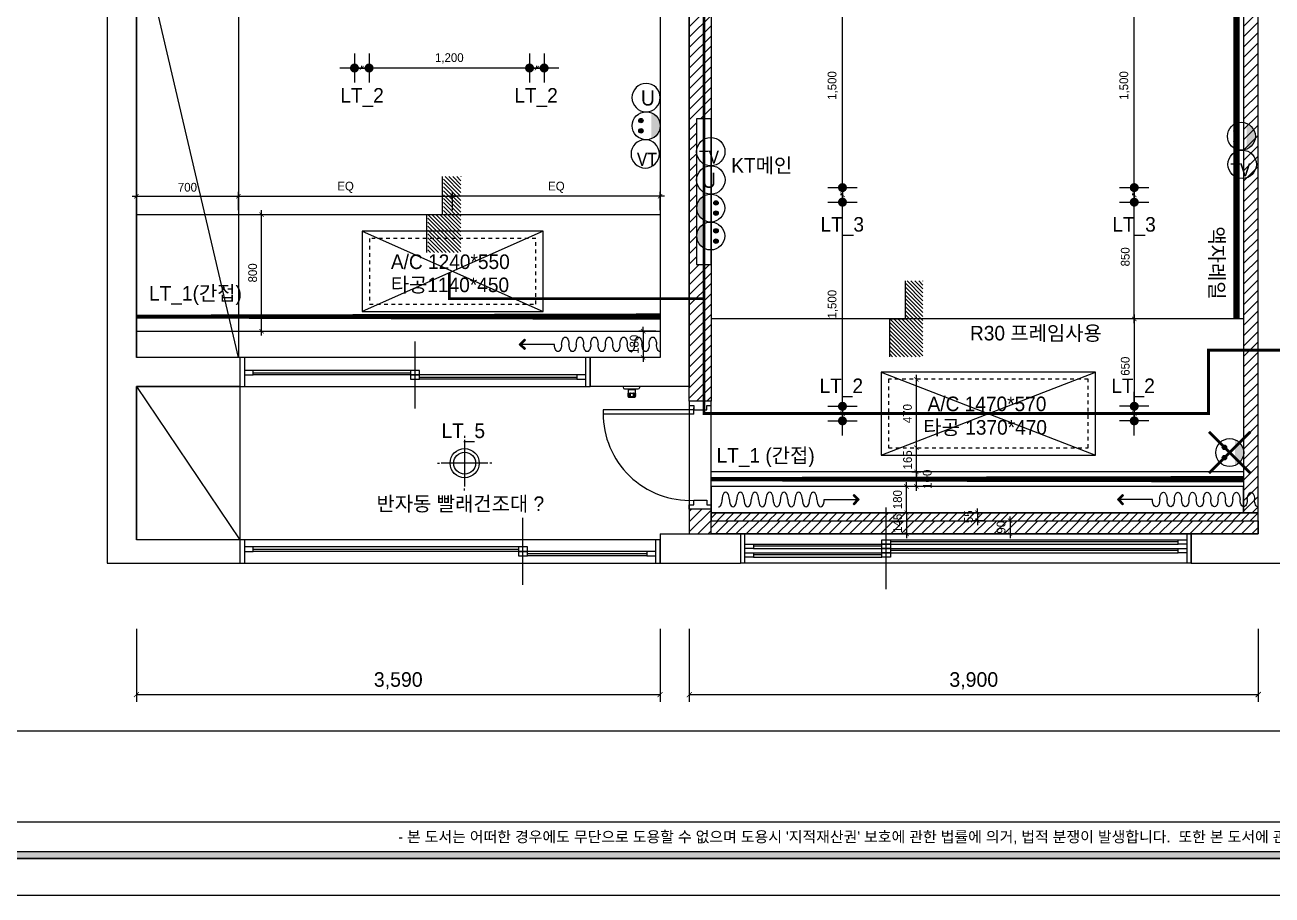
# Model space of a CAD drawing. Header units: inches. Extents: x 4374 to 164780, y 597 to 50243.
# Drawn here: x 29878 to 38427, y 19543 to 25511 of the extents above; entities that cross this region are included whole.
import ezdxf
from ezdxf.enums import TextEntityAlignment as Align

# ---------------------------------------------------------------- set-up
doc = ezdxf.new("R2010")
doc.units = ezdxf.units.IN
doc.header["$LTSCALE"] = 50
doc.header["$MEASUREMENT"] = 0
doc.header["$PDSIZE"] = 700.071425
doc.linetypes.add('HID', pattern=[2.5, 1.5, -1])
doc.linetypes.add('HID2', pattern=[1, 0.5, -0.5])
for name, color, linetype in [('0-ELC TEXT', 7, 'Continuous'), ('01. F-소품', 3, 'Continuous'), ('03-WAL NEW', 3, 'Continuous'), ('06-FUR', 6, 'Continuous'), ('06-LIGHT', 4, 'Continuous'), ('07-DIM', 5, 'Continuous'), ('07-DIM WAL', 5, 'Continuous'), ('3.기호.계단선', 30, 'Continuous'), ('F-SYM', 7, 'Continuous'), ('fin', 5, 'Continuous'), ('FORM(YOURNAME)-11', 1, 'Continuous'), ('HAT', 5, 'Continuous'), ('RC-LIGHT', 7, 'Continuous'), ('U-LANP', 6, 'Continuous'), ('도면층2', 2, 'Continuous'), ('도면층4', 4, 'Continuous'), ('도면층5', 5, 'Continuous'), ('설비', 7, 'Continuous')]:
    doc.layers.add(name, color=color, linetype=linetype)
doc.styles.add('HY 울릉도 L', font='')
doc.styles.get("Standard").update_dxf_attribs({"font": 'txt.shx', "bigfont": 'whgtxt.shx'})
doc.styles.add('YOURNAME', font='HY울릉도M.TTF')
doc.styles.add('마감재', font='stylu.ttf')
doc.styles.add('코레일둥고', font='Korail_Round_Gothic_Medium.ttf')
doc.styles.get('HY 울릉도 L').set_extended_font_data('HY울릉도L')
doc.linetypes.add('ZIGZAG', pattern='A,0.0001,-0.2,[131,ltypeshp.shx,S=0.2,R=0,X=-0.2,Y=0],-0.4,[131,ltypeshp.shx,S=0.2,R=180,X=0.2,Y=0],-0.2', length=0.8001)
doc.dimstyles.new('30', dxfattribs={"dimscale": 30, "dimtxt": 2, "dimasz": 1, "dimexe": 1, "dimexo": 1, "dimgap": 1, "dimtad": 1, "dimdec": 0, "dimrnd": 0.05, "dimdsep": 46, "dimlunit": 6, "dimtxsty": 'HY 울릉도 L', "dimblk": 'ARCHTICK', "dimcen": 2.5, "dimdle": 1, "dimclrd": 133, "dimclre": 133, "dimclrt": 30, "dimadec": 0, "dimazin": 0, "dimtfac": 1, "dimtdec": 0, "dimtix": 1, "dimtmove": 2, "dimatfit": 3, "dimldrblk": 'ARCHTICK', "dimfxl": 0, "dimlwd": -1, "dimlwe": -1, "dimarcsym": 0})
doc.dimstyles.new('벽치수 Copy of DIM-50', dxfattribs={"dimscale": 50, "dimtxt": 2, "dimasz": 0.7, "dimexe": 1, "dimexo": 1, "dimgap": 0.7, "dimtad": 1, "dimdec": 0, "dimzin": 1, "dimdsep": 46, "dimlunit": 6, "dimtxsty": '마감재', "dimblk": 'ARCHTICK', "dimcen": -0.09, "dimclrd": 256, "dimclre": 256, "dimclrt": 3, "dimadec": 0, "dimazin": 0, "dimtfac": 1, "dimtdec": 0, "dimtix": 1, "dimtmove": 2, "dimatfit": 0, "dimldrblk": 'ARCHTICK', "dimfxl": 0, "dimtolj": 1, "dimtzin": 0, "dimarcsym": 0})
pattern_1 = [(45, (21500, 9e-13), (-35.35534, 35.35534), [])]

# ---------------------------------------------------------------- blocks, each defined once
blk = doc.blocks.new('TV')
at = {"layer": '설비', "color": 140}
blk.add_circle((146227, 46947), 140, dxfattribs=at)
at = {"layer": '설비', "color": 140, "insert": (146088, 46828), "char_height": 130, "attachment_point": 7}
blk.add_mtext_dynamic_manual_height_columns('{\\fMalgun Gothic|b0|i0|c129|p50;\\W0.54937; \\W1;TV}', width=275.64, gutter_width=1, heights=[0], dxfattribs=at)
blk = doc.blocks.new('FORM-PLAN')
at = {"layer": 'FORM(YOURNAME)-11'}
h = blk.add_hatch(color=256, dxfattribs=at)
h.dxf.hatch_style = 1
h.paths.add_polyline_path([(-71444, 55115), (10556, 55115), (10556, 54915), (-71444, 54915)])
h.paths.add_polyline_path([(-71444, -2085), (10556, -2085), (10556, -2285), (-71444, -2285)])
at = {"layer": 'Defpoints', "color": 158}
blk.add_line((1346, -1285), (-71444, -1285), dxfattribs=at)
for points in [[(-71444, -2285), (10556, -2285), (10556, 55115), (-71444, 55115)], [(-69444, 53115), (-64, 53115), (-64, 1215), (-69444, 1215)]]:
    blk.add_lwpolyline(points, close=True, dxfattribs=at)
at = {"layer": 'FORM(YOURNAME)-11', "color": 250}
blk.add_lwpolyline([(-72444, -3285), (11556, -3285), (11556, 56115), (-72444, 56115)], close=True, dxfattribs=at)
at = {"layer": 'FORM(YOURNAME)-11'}
blk.add_lwpolyline([(-71444, -2085), (10556, -2085), (10556, -2285), (-71444, -2285)], close=True, dxfattribs=at)
at = {"layer": 'FORM(YOURNAME)-11', "color": 1, "style": 'YOURNAME'}
blk.add_text("- 본 도서는 어떠한 경우에도 무단으로 도용할 수 없으며 도용시 '지적재산권' 보호에 관한 법률에 의거, 법적 분쟁이 발생합니다.  또한 본 도서에 관한 모든 저작권은 당사에 있습니다. -", height=300, dxfattribs=at).set_placement((-32990, -1685), align=Align.MIDDLE_CENTER)
at = {"layer": 'FORM(YOURNAME)-11', "color": 3, "style": 'YOURNAME'}
for tag, height, p in [('1', 450, (9905, 18188)), ('2', 450, (9905, 17544)), ('3', 450, (9905, 16257)), ('4', 450, (9905, 14326)), ('5', 515, (9905, 12009)), ('6', 515, (9905, 9757)), ('7', 515, (9905, 7504)), ('8', 515, (9905, 5252)), ('9', 515, (9905, 2999)), ('10', 515, (5655, 811)), ('11', 515, (9905, 747)), ('12', 515, (5655, -1441)), ('13', 515, (9905, -1441))]:
    blk.add_attdef(tag, text='', height=height, dxfattribs=at).set_placement(p, align=Align.MIDDLE_RIGHT)
blk = doc.blocks.new('*U576')
at = {"layer": 'F-SYM', "xscale": 0.2500000000000001, "yscale": 0.2500000000000001, "zscale": 0.2500000000000001}
blk.add_blockref('FORM-PLAN', (44485.5, 20363.8), dxfattribs=at)
blk = doc.blocks.new('_ArchTick')
at = {"color": 0, "linetype": 'ByBlock', "const_width": 0.15}
blk.add_lwpolyline([(-0.5, -0.5), (0.5, 0.5)], dxfattribs=at)
blk = doc.blocks.new('*D57')
at = {"layer": '07-DIM', "lineweight": -2}
for p, q in [((30641.9, 21367.6), (30641.9, 20867.6)), ((34231.9, 21367.6), (34231.9, 20867.6)), ((30641.9, 20917.6), (34231.9, 20917.6))]:
    blk.add_line(p, q, dxfattribs=at)
at = {"layer": 'Defpoints', "color": 0}
for p in [(30641.9, 21417.6), (34231.9, 21417.6), (34231.9, 20917.6)]:
    blk.add_point(p, dxfattribs=at)
at = {"layer": '07-DIM', "lineweight": -2, "xscale": 35, "yscale": 35, "zscale": 35, "rotation": 180}
blk.add_blockref('_ArchTick', (30641.9, 20917.6), dxfattribs=at)
at = {"layer": '07-DIM', "lineweight": -2, "xscale": 35, "yscale": 35, "zscale": 35}
blk.add_blockref('_ArchTick', (34231.9, 20917.6), dxfattribs=at)
at = {"layer": '07-DIM', "color": 3, "insert": (32436.9, 21011.9), "char_height": 100, "attachment_point": 5, "style": '마감재'}
blk.add_mtext('\\A1;3,590', dxfattribs=at)
blk = doc.blocks.new('*D48')
at = {"layer": '07-DIM', "lineweight": -2}
for p, q in [((34431.9, 21367.6), (34431.9, 20867.6)), ((38331.9, 21367.6), (38331.9, 20867.6)), ((34431.9, 20917.6), (38331.9, 20917.6))]:
    blk.add_line(p, q, dxfattribs=at)
at = {"layer": 'Defpoints', "color": 0}
for p in [(34431.9, 21417.6), (38331.9, 21417.6), (38331.9, 20917.6)]:
    blk.add_point(p, dxfattribs=at)
at = {"layer": '07-DIM', "lineweight": -2, "xscale": 35, "yscale": 35, "zscale": 35, "rotation": 180}
blk.add_blockref('_ArchTick', (34431.9, 20917.6), dxfattribs=at)
at = {"layer": '07-DIM', "lineweight": -2, "xscale": 35, "yscale": 35, "zscale": 35}
blk.add_blockref('_ArchTick', (38331.9, 20917.6), dxfattribs=at)
at = {"layer": '07-DIM', "color": 3, "insert": (36381.9, 21011.9), "char_height": 100, "attachment_point": 5, "style": '마감재'}
blk.add_mtext('\\A1;3,900', dxfattribs=at)
blk = doc.blocks.new('floor')
at = {"layer": 'fin', "color": 6}
for p, q in [((-37643.8, 2357.2), (-37643.8, 2352.2)), ((-37633.8, 2342.2), (-37539.4, 2342.2)), ((-37607.8, 2334.2), (-37607.8, 2312.2)), ((-37607.8, 2312.2), (-37559.8, 2312.2)), ((-37605.8, 2336.2), (-37561.8, 2336.2)), ((-37600.8, 2342.2), (-37600.8, 2336.2)), ((-37566.8, 2342.2), (-37566.8, 2336.2)), ((-37559.8, 2334.2), (-37559.8, 2312.2)), ((-37529.4, 2357.2), (-37529.4, 2352.2)), ((-37607.8, 2306.2), (-37592.8, 2306.2)), ((-37607.8, 2300.2), (-37592.8, 2300.2)), ((-37607.8, 2294.2), (-37592.8, 2294.2)), ((-37607.8, 2288.2), (-37559.8, 2288.2)), ((-37607.8, 2288.2), (-37607.8, 2287.2)), ((-37605.8, 2285.2), (-37561.8, 2285.2)), ((-37574.8, 2306.2), (-37559.8, 2306.2)), ((-37574.8, 2300.2), (-37559.8, 2300.2)), ((-37574.8, 2294.2), (-37559.8, 2294.2)), ((-37559.8, 2288.2), (-37559.8, 2287.2))]:
    blk.add_line(p, q, dxfattribs=at)
for centre, radius, start, end in [((-37633.8, 2352.2), 10, 180, 270), ((-37607.8, 2309.2), 3, 90, 270), ((-37605.8, 2334.2), 2, 90, 180), ((-37592.8, 2309.2), 3, 90, 270), ((-37574.8, 2309.2), 3, 270, 90), ((-37561.8, 2334.2), 2, 0, 90), ((-37559.8, 2309.2), 3, 270, 90), ((-37539.4, 2352.2), 10, 270, 0), ((-37607.8, 2303.2), 3, 90, 270), ((-37607.8, 2297.2), 3, 90, 270), ((-37607.8, 2291.2), 3, 90, 270), ((-37605.8, 2287.2), 2, 180, 270), ((-37592.8, 2303.2), 3, 90, 270), ((-37592.8, 2297.2), 3, 90, 270), ((-37592.8, 2291.2), 3, 90, 270), ((-37574.8, 2303.2), 3, 270, 90), ((-37574.8, 2297.2), 3, 270, 90), ((-37574.8, 2291.2), 3, 270, 90), ((-37561.8, 2287.2), 2, 270, 0), ((-37559.8, 2303.2), 3, 270, 90), ((-37559.8, 2297.2), 3, 270, 90), ((-37559.8, 2291.2), 3, 270, 90)]:
    blk.add_arc(centre, radius, start, end, dxfattribs=at)
at = {"layer": '도면층2'}
for p, q in [((-41179.4, 5747.2), (-41179.4, 1147.2)), ((-37389.4, 5747.2), (-37389.4, 2557.2)), ((-37189.4, 5747.2), (-37189.4, 2357.2)), ((-33289.4, 1347.2), (-33289.4, 5747.2)), ((-40979.4, 5547.2), (-40979.4, 2557.2)), ((-40269.4, 2557.2), (-40979.4, 2557.2)), ((-40269.4, 2557.2), (-40269.4, 2357.2)), ((-40269.4, 2557.2), (-40269.4, 2357.2)), ((-37869.4, 2557.2), (-37869.4, 2357.2)), ((-37389.4, 2557.2), (-37869.4, 2557.2)), ((-37869.4, 2557.2), (-37869.4, 2357.2)), ((-40269.4, 2357.2), (-40979.4, 2357.2)), ((-40979.4, 2357.2), (-40979.4, 1307.2)), ((-37189.4, 2357.2), (-37869.4, 2357.2)), ((-40269.4, 1307.2), (-40979.4, 1307.2)), ((-40269.4, 1307.2), (-40269.4, 1147.2)), ((-40269.4, 1307.2), (-40269.4, 1147.2)), ((-37389.4, 1347.2), (-36839.4, 1347.2)), ((-37389.4, 1347.2), (-37389.4, 1147.2)), ((-36839.4, 1347.2), (-36839.4, 1147.2)), ((-33749.4, 1347.2), (-33289.4, 1347.2)), ((-33749.4, 1347.2), (-33749.4, 1147.2)), ((-41179.4, 1147.2), (-40269.4, 1147.2)), ((-37389.4, 1147.2), (-36839.4, 1147.2)), ((-33749.4, 1147.2), (-33089.4, 1147.2))]:
    blk.add_line(p, q, dxfattribs=at)
at = {"layer": '도면층4'}
for p, q in [((-39069.4, 2207.2), (-39069.4, 2667.2)), ((-37869.4, 2557.2), (-40269.4, 2557.2)), ((-40269.4, 2557.2), (-40269.4, 2357.2)), ((-40239.4, 2557.2), (-40239.4, 2357.2)), ((-37899.4, 2357.2), (-37899.4, 2557.2)), ((-37869.4, 2357.2), (-37869.4, 2557.2)), ((-40179.4, 2452.2), (-39099.4, 2452.2)), ((-39039.4, 2422.2), (-37959.4, 2422.2)), ((-40269.4, 2357.2), (-37869.4, 2357.2)), ((-38329.4, 997.2), (-38329.4, 1457.2)), ((-35839.4, 1027.2), (-35839.4, 1527.2)), ((-35839.4, 967.2), (-35839.4, 1467.2)), ((-37389.4, 1307.2), (-40269.4, 1307.2)), ((-40269.4, 1307.2), (-40269.4, 1147.2)), ((-40239.4, 1307.2), (-40239.4, 1147.2)), ((-37419.4, 1147.2), (-37419.4, 1307.2)), ((-37389.4, 1147.2), (-37389.4, 1307.2)), ((-36839.4, 1347.2), (-33749.4, 1347.2)), ((-36839.4, 1347.2), (-36839.4, 1147.2)), ((-36809.4, 1147.2), (-36809.4, 1347.2)), ((-33839.4, 1292.2), (-35809.4, 1292.2)), ((-33779.4, 1347.2), (-33779.4, 1147.2)), ((-33749.4, 1147.2), (-33749.4, 1347.2)), ((-40179.4, 1242.2), (-38359.4, 1242.2)), ((-38299.4, 1212.2), (-37479.4, 1212.2)), ((-35869.4, 1262.2), (-36749.4, 1262.2)), ((-35869.4, 1202.2), (-36749.4, 1202.2)), ((-33839.4, 1232.2), (-35809.4, 1232.2)), ((-40269.4, 1147.2), (-37389.4, 1147.2)), ((-33749.4, 1147.2), (-36839.4, 1147.2))]:
    blk.add_line(p, q, dxfattribs=at)
for points in [[(-40239.4, 2467.2), (-40239.4, 2437.2), (-40179.4, 2437.2), (-40179.4, 2467.2)], [(-39099.4, 2467.2), (-39099.4, 2437.2), (-39039.4, 2437.2), (-39039.4, 2467.2)], [(-39099.4, 2437.2), (-39099.4, 2407.2), (-39039.4, 2407.2), (-39039.4, 2437.2)], [(-37959.4, 2437.2), (-37959.4, 2407.2), (-37899.4, 2407.2), (-37899.4, 2437.2)], [(-35809.4, 1307.2), (-35809.4, 1277.2), (-35869.4, 1277.2), (-35869.4, 1307.2)], [(-33779.4, 1307.2), (-33779.4, 1277.2), (-33839.4, 1277.2), (-33839.4, 1307.2)], [(-40239.4, 1257.2), (-40239.4, 1227.2), (-40179.4, 1227.2), (-40179.4, 1257.2)], [(-38359.4, 1257.2), (-38359.4, 1227.2), (-38299.4, 1227.2), (-38299.4, 1257.2)], [(-38359.4, 1227.2), (-38359.4, 1197.2), (-38299.4, 1197.2), (-38299.4, 1227.2)], [(-37479.4, 1227.2), (-37479.4, 1197.2), (-37419.4, 1197.2), (-37419.4, 1227.2)], [(-36749.4, 1277.2), (-36749.4, 1247.2), (-36809.4, 1247.2), (-36809.4, 1277.2)], [(-36749.4, 1217.2), (-36749.4, 1187.2), (-36809.4, 1187.2), (-36809.4, 1217.2)], [(-35809.4, 1277.2), (-35809.4, 1247.2), (-35869.4, 1247.2), (-35869.4, 1277.2)], [(-35809.4, 1247.2), (-35809.4, 1217.2), (-35869.4, 1217.2), (-35869.4, 1247.2)], [(-35809.4, 1217.2), (-35809.4, 1187.2), (-35869.4, 1187.2), (-35869.4, 1217.2)], [(-33779.4, 1247.2), (-33779.4, 1217.2), (-33839.4, 1217.2), (-33839.4, 1247.2)]]:
    blk.add_lwpolyline(points, close=True, dxfattribs=at)
at = {"layer": '도면층5'}
for p, q in [((-39099.4, 2467.2), (-40179.4, 2467.2)), ((-39099.4, 2437.2), (-40179.4, 2437.2)), ((-37959.4, 2437.2), (-39039.4, 2437.2)), ((-37959.4, 2407.2), (-39039.4, 2407.2)), ((-35809.4, 1307.2), (-33839.4, 1307.2)), ((-38359.4, 1257.2), (-40179.4, 1257.2)), ((-38359.4, 1227.2), (-40179.4, 1227.2)), ((-37479.4, 1227.2), (-38299.4, 1227.2)), ((-37479.4, 1197.2), (-38299.4, 1197.2)), ((-36749.4, 1277.2), (-35869.4, 1277.2)), ((-36749.4, 1247.2), (-35869.4, 1247.2)), ((-36749.4, 1217.2), (-35869.4, 1217.2)), ((-35809.4, 1277.2), (-33839.4, 1277.2)), ((-35809.4, 1247.2), (-33839.4, 1247.2)), ((-35809.4, 1217.2), (-33839.4, 1217.2)), ((-36749.4, 1187.2), (-35869.4, 1187.2))]:
    blk.add_line(p, q, dxfattribs=at)
blk = doc.blocks.new('FFFR')
at = {"layer": '03-WAL NEW'}
h = blk.add_hatch(dxfattribs=at)
h.set_pattern_fill('_USER', color=8, scale=50, angle=45, pattern_type=0)
h.set_pattern_definition([(45, (21500, 120), (-35.35534, 35.35534), [])])
h.paths.add_polyline_path([(9231.5, 9534.2), (9131.5, 9534.2), (9131.5, 10534.2), (9231.5, 10534.2), (9231.5, 12236.7), (8811.5, 12236.7), (8811.5, 11826.7), (8881.5, 11826.7), (8881.5, 12086.7), (9081.5, 12086.7), (9081.5, 8596.7), (9231.5, 8596.7)])
h = blk.add_hatch(dxfattribs=at)
h.set_pattern_fill('_USER', color=8, scale=50, angle=45, pattern_type=0)
h.set_pattern_definition(pattern_1)
h.paths.add_polyline_path([(12981.5, 12086.7), (12881.5, 12086.7), (12881.5, 7831.7), (12981.5, 7831.7)])
h = blk.add_hatch(dxfattribs=at)
h.set_pattern_fill('_USER', color=8, scale=50, angle=45, pattern_type=0)
h.set_pattern_definition([(45, (21450, 9e-13), (-35.35534, 35.35534), [])])
h.paths.add_polyline_path([(9231.5, 7686.7), (9231.5, 7856.7), (9081.5, 7856.7), (9081.5, 7686.7)])
h = blk.add_hatch(dxfattribs=at)
h.set_pattern_fill('_USER', color=30, scale=41.666667, angle=45, pattern_type=0)
h.set_pattern_definition([(45, (21500, 90), (-29.46278, 29.46278), [])])
h.paths.add_polyline_path([(9231.5, 7776.7), (12981.5, 7776.7), (12981.5, 7831.7), (9231.5, 7831.7)])
h = blk.add_hatch(dxfattribs=at)
h.set_pattern_fill('_USER', color=8, scale=50, angle=45, pattern_type=0)
h.set_pattern_definition(pattern_1)
h.paths.add_polyline_path([(9231.5, 7776.7), (12981.5, 7776.7), (12981.5, 7686.7), (9231.5, 7686.7)])
for points in [[(9081.5, 12086.7), (8881.5, 12086.7), (8881.5, 11826.7), (8811.5, 11826.7), (8811.5, 12236.7), (9231.5, 12236.7), (9231.5, 8596.7), (9081.5, 8596.7), (9081.5, 12086.7)], [(12981.5, 12086.7), (12881.5, 12086.7), (12881.5, 7831.7), (12981.5, 7831.7), (12981.5, 12086.7)], [(9231.5, 7686.7), (9231.5, 7856.7), (9081.5, 7856.7), (9081.5, 7686.7), (9231.5, 7686.7)]]:
    blk.add_lwpolyline(points, dxfattribs=at)
for points in [[(9231.5, 9534.2), (9231.5, 10534.2), (9131.5, 10534.2), (9131.5, 9534.2)], [(9231.5, 7776.7), (12981.5, 7776.7), (12981.5, 7686.7), (9231.5, 7686.7)]]:
    blk.add_lwpolyline(points, close=True, dxfattribs=at)
at = {"layer": '03-WAL NEW', "color": 30}
blk.add_lwpolyline([(9231.5, 7776.7), (12981.5, 7776.7), (12981.5, 7831.7), (9231.5, 7831.7), (9231.5, 7776.7)], dxfattribs=at)
at = {"layer": '06-FUR', "color": 8}
blk.add_line((5291.5, 8696.7), (6001.5, 7646.7), dxfattribs=at)
blk.add_lwpolyline([(5991.5, 8896.7), (5291.5, 8896.7), (5291.5, 11886.7), (5991.5, 11886.7), (5991.5, 8896.7), (5291.5, 11886.7)], dxfattribs=at)
blk.add_lwpolyline([(6001.5, 7646.7), (5291.5, 7646.7), (5291.5, 8696.7), (6001.5, 8696.7)], close=True, dxfattribs=at)
at = {"layer": '도면층4'}
for p, q in [((9081.5, 8596.7), (9081.5, 7856.7)), ((9111.5, 8506.7), (9111.5, 8551.7)), ((9231.5, 7856.7), (9231.5, 8596.7)), ((9111.5, 8536.7), (8490.5, 8536.7)), ((8491.1, 8536.7), (8491.1, 8506.7)), ((9111.5, 8506.7), (8491.1, 8506.7))]:
    blk.add_line(p, q, dxfattribs=at)
for points in [[(9081.5, 8596.7), (9081.5, 8566.7), (9111.5, 8566.7), (9111.5, 8536.7), (9201.5, 8536.7), (9201.5, 8566.7), (9231.5, 8566.7), (9231.5, 8596.7), (9081.5, 8596.7)], [(9081.5, 7856.7), (9081.5, 7886.7), (9111.5, 7886.7), (9111.5, 7916.7), (9201.5, 7916.7), (9201.5, 7886.7), (9231.5, 7886.7), (9231.5, 7856.7), (9081.5, 7856.7)]]:
    blk.add_lwpolyline(points, dxfattribs=at)
at = {"layer": '도면층5'}
blk.add_arc((9085.9, 8510.9), 594.8, 179.59252, 272.47404, dxfattribs=at)
at = {"layer": '06-FUR', "color": 8}
blk.add_blockref('floor', (46270.9, 6339.5), dxfattribs=at)
blk = doc.blocks.new('*D61')
at = {"layer": '06-LIGHT', "color": 133}
for p, q in [((34115.7, 23410.1), (34115.7, 23440.1)), ((34201.9, 23410.1), (34085.7, 23410.1)), ((34115.7, 23410.1), (34115.7, 23230.1)), ((34201.9, 23230.1), (34085.7, 23230.1)), ((34115.7, 23230.1), (34115.7, 23200.1))]:
    blk.add_line(p, q, dxfattribs=at)
at = {"layer": 'Defpoints', "color": 0}
for p in [(34231.9, 23410.1), (34115.7, 23230.1), (34231.9, 23230.1)]:
    blk.add_point(p, dxfattribs=at)
at = {"layer": '06-LIGHT', "color": 133, "xscale": 30, "yscale": 30, "zscale": 30}
for p, rotation in [((34115.7, 23410.1), 270), ((34115.7, 23230.1), 90)]:
    blk.add_blockref('_ArchTick', p, dxfattribs=dict(at, rotation=rotation))
at = {"layer": '06-LIGHT', "color": 30, "insert": (34054.4, 23320.1), "char_height": 60, "attachment_point": 5, "rotation": 90, "style": 'HY 울릉도 L'}
blk.add_mtext('180', dxfattribs=at)
blk = doc.blocks.new('ghehrth')
at = {"layer": '06-LIGHT'}
h = blk.add_hatch(color=256, dxfattribs=at)
h.dxf.hatch_style = 1
edge = h.paths.add_edge_path()
edge.add_arc((74745, 23106.8), 31.2, 270, 630)
at = {"color": 1, "linetype": 'Continuous'}
for p, q in [((74745, 23006.8), (74745, 23206.8)), ((74645, 23106.8), (74845, 23106.8))]:
    blk.add_line(p, q, dxfattribs=at)
blk = doc.blocks.new('HEY')
at = {"layer": '06-LIGHT', "color": 1}
blk.add_lwpolyline([(66128.5, 14166.8), (66128.5, 14066.8), (66128.5, 14116.8), (66114.3, 14116.8)], dxfattribs=at)
at = {"layer": '06-LIGHT'}
for p in [(-8616.6, -8940), (-8616.6, -9040)]:
    blk.add_blockref('ghehrth', p, dxfattribs=at)
blk = doc.blocks.new('*D70')
at = {"layer": '06-LIGHT', "color": 133}
blk.add_line((33416.9, 25215.1), (32156.9, 25215.1), dxfattribs=at)
at = {"layer": 'Defpoints', "color": 0}
for p in [(32186.9, 25215.1), (32186.9, 25215.1), (33386.9, 25215.1)]:
    blk.add_point(p, dxfattribs=at)
at = {"layer": '06-LIGHT', "color": 133, "xscale": 30, "yscale": 30, "zscale": 30, "rotation": 180}
blk.add_blockref('_ArchTick', (32186.9, 25215.1), dxfattribs=at)
at = {"layer": '06-LIGHT', "color": 133, "xscale": 30, "yscale": 30, "zscale": 30}
blk.add_blockref('_ArchTick', (33386.9, 25215.1), dxfattribs=at)
at = {"layer": '06-LIGHT', "color": 30, "insert": (32786.9, 25281), "char_height": 60, "attachment_point": 5, "style": 'HY 울릉도 L'}
blk.add_mtext('1,200', dxfattribs=at)
blk = doc.blocks.new('FFSFDF')
at = {"layer": '01. F-소품'}
blk.add_hatch(color=8, dxfattribs=at).paths.add_polyline_path([(1567672.9, 1746751.1), (1567679.9, 1746744.1), (1567715.3, 1746779.4), (1567679.9, 1746814.8), (1567672.9, 1746807.7), (1567701.2, 1746779.4)])
at = {"layer": '01. F-소품', "color": 8}
for p, q in [((1567474.8, 1746779.4), (1567701.2, 1746779.4)), ((1567672.9, 1746807.7), (1567679.9, 1746814.8)), ((1567672.9, 1746751.1), (1567679.9, 1746744.1))]:
    blk.add_line(p, q, dxfattribs=at)
for points in [[(1567672.9, 1746807.7), (1567701.2, 1746779.4), (1567672.9, 1746751.1)], [(1567679.9, 1746814.8), (1567715.3, 1746779.4), (1567679.9, 1746744.1)]]:
    blk.add_lwpolyline(points, dxfattribs=at)
for centre, start_param, end_param in [((1566749.8, 1746779.4), 6.283185, 7.853982), ((1566799.8, 1746779.4), 1.570796, 4.712389), ((1566849.8, 1746779.4), 4.712389, 7.853982), ((1566899.8, 1746779.4), 1.570796, 4.712389), ((1566949.8, 1746779.4), 4.712389, 7.853982), ((1566999.8, 1746779.4), 1.570796, 4.712389), ((1567049.8, 1746779.4), 4.712389, 7.853982), ((1567099.8, 1746779.4), 1.570796, 4.712389), ((1567149.8, 1746779.4), 4.712389, 7.853982), ((1567199.8, 1746779.4), 1.570796, 4.712389), ((1567249.8, 1746779.4), 4.712389, 7.853982), ((1567299.8, 1746779.4), 1.570796, 4.712389), ((1567349.8, 1746779.4), 4.712389, 7.853982), ((1567399.8, 1746779.4), 1.570796, 4.712389), ((1567449.8, 1746779.4), 4.712389, 7.853982)]:
    blk.add_ellipse(centre, major_axis=(0, -50), ratio=0.5, start_param=start_param, end_param=end_param, dxfattribs=at)
blk = doc.blocks.new('egoo')
at = {"layer": '설비'}
h = blk.add_hatch(color=140, dxfattribs=at)
edge = h.paths.add_edge_path()
edge.add_arc((1015645, 443434), 22.3, 0, 360)
h = blk.add_hatch(color=140, dxfattribs=at)
edge = h.paths.add_edge_path()
edge.add_arc((1015748, 443434), 22.3, 0, 360)
h = blk.add_hatch(color=140, dxfattribs=at)
edge = h.paths.add_edge_path()
edge.add_line((1015826, 443329), (1015567, 443329))
edge.add_ellipse((1015696, 443381), major_axis=(99, 99), ratio=1, start_angle=156.9578, end_angle=293.0422)
at = {"layer": '설비', "color": 140}
for centre, radius in [((1015696, 443381), 140), ((1015645, 443434), 22.3), ((1015748, 443434), 22.3)]:
    blk.add_circle(centre, radius, dxfattribs=at)
blk = doc.blocks.new('utp')
at = {"layer": '설비', "color": 140}
blk.add_circle((372928, -86921), 140, dxfattribs=at)
at = {"layer": '설비', "color": 140, "insert": (372982, -87001), "char_height": 150, "attachment_point": 9}
blk.add_mtext_dynamic_manual_height_columns('{\\fMalgun Gothic|b0|i0|c129|p50;U}', width=275.64, gutter_width=1, heights=[0], dxfattribs=at)
blk = doc.blocks.new('*D189')
at = {"layer": '07-DIM WAL', "color": 133}
blk.add_line((35481.9, 22815.1), (35481.9, 24375.1), dxfattribs=at)
at = {"layer": 'Defpoints', "color": 0}
for p in [(35481.9, 24345.1), (35481.9, 24345.1), (35481.9, 22845.1)]:
    blk.add_point(p, dxfattribs=at)
at = {"layer": '07-DIM WAL', "color": 133, "xscale": 30, "yscale": 30, "zscale": 30}
for p, rotation in [((35481.9, 24345.1), 90), ((35481.9, 22845.1), 270)]:
    blk.add_blockref('_ArchTick', p, dxfattribs=dict(at, rotation=rotation))
at = {"layer": '07-DIM WAL', "color": 30, "insert": (35416, 23595.1), "char_height": 60, "attachment_point": 5, "rotation": 90, "style": 'HY 울릉도 L'}
blk.add_mtext('1,500', dxfattribs=at)
blk = doc.blocks.new('*D190')
at = {"layer": '07-DIM WAL', "color": 133}
blk.add_line((35481.9, 24315.1), (35481.9, 25875.1), dxfattribs=at)
at = {"layer": 'Defpoints', "color": 0}
for p in [(35481.9, 25845.1), (35481.9, 25845.1), (35481.9, 24345.1)]:
    blk.add_point(p, dxfattribs=at)
at = {"layer": '07-DIM WAL', "color": 133, "xscale": 30, "yscale": 30, "zscale": 30}
for p, rotation in [((35481.9, 25845.1), 90), ((35481.9, 24345.1), 270)]:
    blk.add_blockref('_ArchTick', p, dxfattribs=dict(at, rotation=rotation))
at = {"layer": '07-DIM WAL', "color": 30, "insert": (35416, 25095.1), "char_height": 60, "attachment_point": 5, "rotation": 90, "style": 'HY 울릉도 L'}
blk.add_mtext('1,500', dxfattribs=at)
blk = doc.blocks.new('*D191')
at = {"layer": '07-DIM WAL', "color": 133}
blk.add_line((37481.9, 23465.1), (37481.9, 24375.1), dxfattribs=at)
at = {"layer": 'Defpoints', "color": 0}
for p in [(37481.9, 24345.1), (37481.9, 24345.1), (37481.9, 23495.1)]:
    blk.add_point(p, dxfattribs=at)
at = {"layer": '07-DIM WAL', "color": 133, "xscale": 30, "yscale": 30, "zscale": 30}
for p, rotation in [((37481.9, 24345.1), 90), ((37481.9, 23495.1), 270)]:
    blk.add_blockref('_ArchTick', p, dxfattribs=dict(at, rotation=rotation))
at = {"layer": '07-DIM WAL', "color": 30, "insert": (37420.6, 23920.1), "char_height": 60, "attachment_point": 5, "rotation": 90, "style": 'HY 울릉도 L'}
blk.add_mtext('850', dxfattribs=at)
blk = doc.blocks.new('*D192')
at = {"layer": '07-DIM WAL', "color": 133}
blk.add_line((37481.9, 24315.1), (37481.9, 25875.1), dxfattribs=at)
at = {"layer": 'Defpoints', "color": 0}
for p in [(37481.9, 25845.1), (37481.9, 25845.1), (37481.9, 24345.1)]:
    blk.add_point(p, dxfattribs=at)
at = {"layer": '07-DIM WAL', "color": 133, "xscale": 30, "yscale": 30, "zscale": 30}
for p, rotation in [((37481.9, 25845.1), 90), ((37481.9, 24345.1), 270)]:
    blk.add_blockref('_ArchTick', p, dxfattribs=dict(at, rotation=rotation))
at = {"layer": '07-DIM WAL', "color": 30, "insert": (37416, 25095.1), "char_height": 60, "attachment_point": 5, "rotation": 90, "style": 'HY 울릉도 L'}
blk.add_mtext('1,500', dxfattribs=at)
blk = doc.blocks.new('*D239')
at = {"layer": '07-DIM WAL', "color": 133}
for p, q in [((31371.9, 24210.1), (31530.3, 24210.1)), ((31500.3, 23380.1), (31500.3, 24240.1)), ((31371.9, 23410.1), (31530.3, 23410.1))]:
    blk.add_line(p, q, dxfattribs=at)
at = {"layer": 'Defpoints', "color": 0}
for p in [(31341.9, 24210.1), (31500.3, 24210.1), (31341.9, 23410.1)]:
    blk.add_point(p, dxfattribs=at)
at = {"layer": '07-DIM WAL', "color": 133, "xscale": 30, "yscale": 30, "zscale": 30}
for p, rotation in [((31500.3, 24210.1), 90), ((31500.3, 23410.1), 270)]:
    blk.add_blockref('_ArchTick', p, dxfattribs=dict(at, rotation=rotation))
at = {"layer": '07-DIM WAL', "color": 30, "insert": (31439, 23810.1), "char_height": 60, "attachment_point": 5, "rotation": 90, "style": 'HY 울릉도 L'}
blk.add_mtext('800', dxfattribs=at)
blk = doc.blocks.new('*D309')
at = {"layer": 'Defpoints', "color": 0}
for p in [(31341.9, 24335.7), (30641.9, 24210.1), (31341.9, 24210.1)]:
    blk.add_point(p, dxfattribs=at)
at = {"layer": '설비', "color": 133}
for p, q in [((30641.9, 24240.1), (30641.9, 24365.7)), ((31341.9, 24240.1), (31341.9, 24365.7)), ((30611.9, 24335.7), (31371.9, 24335.7))]:
    blk.add_line(p, q, dxfattribs=at)
at = {"layer": '설비', "color": 133, "xscale": 30, "yscale": 30, "zscale": 30, "rotation": 180}
blk.add_blockref('_ArchTick', (30641.9, 24335.7), dxfattribs=at)
at = {"layer": '설비', "color": 133, "xscale": 30, "yscale": 30, "zscale": 30}
blk.add_blockref('_ArchTick', (31341.9, 24335.7), dxfattribs=at)
at = {"layer": '설비', "color": 30, "insert": (30991.9, 24397), "char_height": 60, "attachment_point": 5, "style": 'HY 울릉도 L'}
blk.add_mtext('700', dxfattribs=at)
blk = doc.blocks.new('*D310')
at = {"layer": '07-DIM WAL', "color": 133}
for p, q in [((31341.9, 24240.1), (31341.9, 24365.7)), ((32809.7, 24240.1), (32809.7, 24365.7)), ((31311.9, 24335.7), (32839.7, 24335.7))]:
    blk.add_line(p, q, dxfattribs=at)
at = {"layer": 'Defpoints', "color": 0}
for p in [(32809.7, 24335.7), (31341.9, 24210.1), (32809.7, 24210.1)]:
    blk.add_point(p, dxfattribs=at)
at = {"layer": '07-DIM WAL', "color": 133, "xscale": 30, "yscale": 30, "zscale": 30, "rotation": 180}
blk.add_blockref('_ArchTick', (31341.9, 24335.7), dxfattribs=at)
at = {"layer": '07-DIM WAL', "color": 133, "xscale": 30, "yscale": 30, "zscale": 30}
blk.add_blockref('_ArchTick', (32809.7, 24335.7), dxfattribs=at)
at = {"layer": '07-DIM WAL', "color": 30, "insert": (32075.8, 24397), "char_height": 60, "attachment_point": 5, "style": 'HY 울릉도 L'}
blk.add_mtext('EQ', dxfattribs=at)
blk = doc.blocks.new('*D311')
at = {"layer": '07-DIM WAL', "color": 133}
for p, q in [((32809.7, 24240.1), (32809.7, 24365.7)), ((34231.9, 24240.1), (34231.9, 24365.7)), ((34261.9, 24335.7), (32779.7, 24335.7))]:
    blk.add_line(p, q, dxfattribs=at)
at = {"layer": 'Defpoints', "color": 0}
for p in [(32809.7, 24335.7), (32809.7, 24210.1), (34231.9, 24210.1)]:
    blk.add_point(p, dxfattribs=at)
at = {"layer": '07-DIM WAL', "color": 133, "xscale": 30, "yscale": 30, "zscale": 30, "rotation": 180}
blk.add_blockref('_ArchTick', (32809.7, 24335.7), dxfattribs=at)
at = {"layer": '07-DIM WAL', "color": 133, "xscale": 30, "yscale": 30, "zscale": 30}
blk.add_blockref('_ArchTick', (34231.9, 24335.7), dxfattribs=at)
at = {"layer": '07-DIM WAL', "color": 30, "insert": (33520.8, 24397), "char_height": 60, "attachment_point": 5, "style": 'HY 울릉도 L'}
blk.add_mtext('EQ', dxfattribs=at)
blk = doc.blocks.new('*D318')
at = {"layer": '07-DIM WAL', "color": 133}
for p, q in [((35921, 22165.1), (35921, 22195.1)), ((35921, 22165.1), (35921, 22020.1)), ((35959.3, 22020.1), (35891, 22020.1)), ((35921, 22020.1), (35921, 21990.1))]:
    blk.add_line(p, q, dxfattribs=at)
at = {"layer": 'Defpoints', "color": 0}
for p in [(35921, 22165.1), (35921, 22020.1), (35989.3, 22020.1)]:
    blk.add_point(p, dxfattribs=at)
at = {"layer": '07-DIM WAL', "color": 133, "xscale": 30, "yscale": 30, "zscale": 30}
for p, rotation in [((35921, 22165.1), 270), ((35921, 22020.1), 90)]:
    blk.add_blockref('_ArchTick', p, dxfattribs=dict(at, rotation=rotation))
at = {"layer": '07-DIM WAL', "color": 30, "insert": (35860.3, 22092.6), "char_height": 60, "attachment_point": 5, "rotation": 90, "style": 'HY 울릉도 L'}
blk.add_mtext('145', dxfattribs=at)
blk = doc.blocks.new('*D319')
at = {"layer": '07-DIM WAL', "color": 133}
for p, q in [((35921, 22345.1), (35921, 22375.1)), ((35921, 22165.1), (35921, 22345.1)), ((35921, 22165.1), (35921, 22135.1))]:
    blk.add_line(p, q, dxfattribs=at)
at = {"layer": 'Defpoints', "color": 0}
for p in [(35921, 22345.1), (35921, 22345.1), (35921, 22165.1)]:
    blk.add_point(p, dxfattribs=at)
at = {"layer": '07-DIM WAL', "color": 133, "xscale": 30, "yscale": 30, "zscale": 30}
for p, rotation in [((35921, 22345.1), 270), ((35921, 22165.1), 90)]:
    blk.add_blockref('_ArchTick', p, dxfattribs=dict(at, rotation=rotation))
at = {"layer": '07-DIM WAL', "color": 30, "insert": (35859.7, 22255.1), "char_height": 60, "attachment_point": 5, "rotation": 90, "style": 'HY 울릉도 L'}
blk.add_mtext('180', dxfattribs=at)
blk = doc.blocks.new('*D320')
at = {"layer": '07-DIM WAL', "color": 133}
for p, q in [((35958.3, 22445.1), (36018.8, 22445.1)), ((35988.8, 22315.1), (35988.8, 22475.1)), ((35959.3, 22345.1), (35958.8, 22345.1))]:
    blk.add_line(p, q, dxfattribs=at)
at = {"layer": 'Defpoints', "color": 0}
for p in [(35928.3, 22445.1), (35988.8, 22445.1), (35989.3, 22345.1)]:
    blk.add_point(p, dxfattribs=at)
at = {"layer": '07-DIM WAL', "color": 133, "xscale": 30, "yscale": 30, "zscale": 30}
for p, rotation in [((35988.8, 22445.1), 90), ((35988.8, 22345.1), 270)]:
    blk.add_blockref('_ArchTick', p, dxfattribs=dict(at, rotation=rotation))
at = {"layer": '07-DIM WAL', "color": 30, "insert": (36063.4, 22395.1), "char_height": 60, "attachment_point": 5, "rotation": 90, "style": 'HY 울릉도 L'}
blk.add_mtext('100', dxfattribs=at)
blk = doc.blocks.new('*D321')
at = {"layer": '07-DIM WAL', "color": 133}
for p, q in [((35988.8, 22610.1), (35988.8, 22640.1)), ((35988.8, 22445.1), (35988.8, 22610.1)), ((35988.8, 22445.1), (35988.8, 22415.1))]:
    blk.add_line(p, q, dxfattribs=at)
at = {"layer": 'Defpoints', "color": 0}
for p in [(35988.8, 22610.1), (35988.8, 22610.1), (35988.8, 22445.1)]:
    blk.add_point(p, dxfattribs=at)
at = {"layer": '07-DIM WAL', "color": 133, "xscale": 30, "yscale": 30, "zscale": 30}
for p, rotation in [((35988.8, 22610.1), 270), ((35988.8, 22445.1), 90)]:
    blk.add_blockref('_ArchTick', p, dxfattribs=dict(at, rotation=rotation))
at = {"layer": '07-DIM WAL', "color": 30, "insert": (35928.2, 22527.6), "char_height": 60, "attachment_point": 5, "rotation": 90, "style": 'HY 울릉도 L'}
blk.add_mtext('165', dxfattribs=at)
blk = doc.blocks.new('*D322')
at = {"layer": '07-DIM WAL', "color": 133}
blk.add_line((35988.8, 22580.1), (35988.8, 23110.1), dxfattribs=at)
at = {"layer": 'Defpoints', "color": 0}
for p in [(35988.8, 23080.1), (35988.8, 23080.1), (35988.8, 22610.1)]:
    blk.add_point(p, dxfattribs=at)
at = {"layer": '07-DIM WAL', "color": 133, "xscale": 30, "yscale": 30, "zscale": 30}
for p, rotation in [((35988.8, 23080.1), 90), ((35988.8, 22610.1), 270)]:
    blk.add_blockref('_ArchTick', p, dxfattribs=dict(at, rotation=rotation))
at = {"layer": '07-DIM WAL', "color": 30, "insert": (35927.6, 22845.1), "char_height": 60, "attachment_point": 5, "rotation": 90, "style": 'HY 울릉도 L'}
blk.add_mtext('470', dxfattribs=at)
blk = doc.blocks.new('*D323')
at = {"layer": '07-DIM WAL', "color": 133}
for p, q in [((36406.9, 22165.1), (36406.9, 22195.1)), ((36406.9, 22165.1), (36406.9, 22110.1)), ((36451.9, 22110.1), (36376.9, 22110.1)), ((36406.9, 22110.1), (36406.9, 22080.1))]:
    blk.add_line(p, q, dxfattribs=at)
at = {"layer": 'Defpoints', "color": 0}
for p in [(36406.9, 22165.1), (36406.9, 22110.1), (36481.9, 22110.1)]:
    blk.add_point(p, dxfattribs=at)
at = {"layer": '07-DIM WAL', "color": 133, "xscale": 30, "yscale": 30, "zscale": 30}
for p, rotation in [((36406.9, 22165.1), 270), ((36406.9, 22110.1), 90)]:
    blk.add_blockref('_ArchTick', p, dxfattribs=dict(at, rotation=rotation))
at = {"layer": '07-DIM WAL', "color": 30, "insert": (36346.3, 22137.6), "char_height": 60, "attachment_point": 5, "rotation": 90, "style": 'HY 울릉도 L'}
blk.add_mtext('55', dxfattribs=at)
blk = doc.blocks.new('*D324')
at = {"layer": '07-DIM WAL', "color": 133}
for p, q in [((36630.6, 22110.1), (36630.6, 22140.1)), ((36630.6, 22110.1), (36630.6, 22020.1)), ((36630.6, 22020.1), (36630.6, 21990.1))]:
    blk.add_line(p, q, dxfattribs=at)
at = {"layer": 'Defpoints', "color": 0}
for p in [(36630.6, 22110.1), (36630.6, 22020.1), (36630.6, 22020.1)]:
    blk.add_point(p, dxfattribs=at)
at = {"layer": '07-DIM WAL', "color": 133, "xscale": 30, "yscale": 30, "zscale": 30}
for p, rotation in [((36630.6, 22110.1), 270), ((36630.6, 22020.1), 90)]:
    blk.add_blockref('_ArchTick', p, dxfattribs=dict(at, rotation=rotation))
at = {"layer": '07-DIM WAL', "color": 30, "insert": (36569.3, 22065.1), "char_height": 60, "attachment_point": 5, "rotation": 90, "style": 'HY 울릉도 L'}
blk.add_mtext('90', dxfattribs=at)
blk = doc.blocks.new('*D355')
at = {"layer": '07-DIM WAL', "color": 133}
blk.add_line((37481.9, 23525.1), (37481.9, 22815.1), dxfattribs=at)
at = {"layer": 'Defpoints', "color": 0}
for p in [(37481.9, 23495.1), (37481.9, 22845.1), (37481.9, 22845.1)]:
    blk.add_point(p, dxfattribs=at)
at = {"layer": '07-DIM WAL', "color": 133, "xscale": 30, "yscale": 30, "zscale": 30}
for p, rotation in [((37481.9, 23495.1), 90), ((37481.9, 22845.1), 270)]:
    blk.add_blockref('_ArchTick', p, dxfattribs=dict(at, rotation=rotation))
at = {"layer": '07-DIM WAL', "color": 30, "insert": (37420.6, 23170.1), "char_height": 60, "attachment_point": 5, "rotation": 90, "style": 'HY 울릉도 L'}
blk.add_mtext('650', dxfattribs=at)
blk = doc.blocks.new('A$C08B77260')
at = {"layer": 'HAT', "color": 1}
for p, q in [((186.7, 373.3), (186.7, 360)), ((186.7, 346.7), (186.7, 26.7)), ((0, 186.7), (13.3, 186.7)), ((346.7, 186.7), (26.7, 186.7)), ((373.3, 186.7), (360, 186.7)), ((186.7, 0), (186.7, 13.3))]:
    blk.add_line(p, q, dxfattribs=at)
at = {"layer": 'U-LANP', "color": 4}
blk.add_circle((186.7, 186.7), 100, dxfattribs=at)
at = {"layer": 'U-LANP', "color": 8}
blk.add_circle((186.7, 186.7), 75, dxfattribs=at)

msp = doc.modelspace()

# ---------------------------------------------------------------- hatches: boundary and pattern name
h = msp.add_hatch()
h.set_pattern_fill('ANSI31', color=8, scale=6, angle=270)
h.set_pattern_definition([(315, (225620.028, -145330.938), (13.4703842, 13.4703842), [])])
h.paths.add_polyline_path([(32638.9, 23949.8), (32638.9, 24210.1), (32746.9, 24210.1), (32746.9, 24470.3), (32866.9, 24470.3), (32866.9, 23949.8)])
h = msp.add_hatch()
h.set_pattern_fill('ANSI31', color=8, scale=6, angle=270)
h.set_pattern_definition([(315, (228786.83, -146045.938), (13.4703842, 13.4703842), [])])
h.paths.add_polyline_path([(35805.8, 23234.8), (35805.8, 23495.1), (35913.8, 23495.1), (35913.8, 23755.3), (36033.8, 23755.3), (36033.8, 23234.8)])

# ---------------------------------------------------------------- linework, layer by layer
at = {"layer": '06-LIGHT'}
for p, q in [((30641.9, 24210.1), (34231.9, 24210.1)), ((38231.9, 23495.1), (34581.9, 23495.1))]:
    msp.add_line(p, q, dxfattribs=at)
at = {"layer": '06-LIGHT', "color": 30, "linetype": 'ZIGZAG', "const_width": 43.2}
msp.add_lwpolyline([(38181.9, 26420.1), (38181.9, 23495.1)], dxfattribs=at)
at = {"layer": '06-LIGHT'}
for points in [[(32632, 23949.8), (32632, 24210.1), (32740, 24210.1), (32740, 24470.3)], [(35805.8, 23234.8), (35805.8, 23495.1), (35913.8, 23495.1), (35913.8, 23755.3)], [(34231.9, 23230.1), (30641.9, 23230.1), (30641.9, 23410.1), (34231.9, 23410.1), (34231.9, 23230.1)], [(34581.9, 22165.1), (38231.9, 22165.1), (38231.9, 22345.1), (34581.9, 22345.1), (34581.9, 22165.1)]]:
    msp.add_lwpolyline(points, dxfattribs=at)
at = {"layer": '06-LIGHT', "color": 10, "linetype": 'HID'}
for points in [[(34231.9, 23510.1, 43.6, 26.7, 0), (30641.9, 23510.1, 43.2, 43.2, 0)], [(38231.9, 22395.1, 43.2, 30, 0), (34581.9, 22395.1, 43.2, 43.2, 0)]]:
    msp.add_lwpolyline(points, format="xyseb", dxfattribs=at)
at = {"layer": '07-DIM WAL', "color": 10, "const_width": 20}
for points in [[(38277.5, 22436.6), (37994.7, 22719.5)], [(38277.5, 22719.5), (37994.7, 22436.6)]]:
    msp.add_lwpolyline(points, dxfattribs=at)
at = {"layer": '3.기호.계단선'}
msp.add_line((38231.9, 22445.1), (34581.9, 22445.1), dxfattribs=at)
at = {"layer": '3.기호.계단선', "linetype": 'HID2', "ltscale": 5, "const_width": 20}
for points in [[(34533, 23633.4), (34533, 26484.3), (33012.8, 26484.3), (33012.8, 28530.1), (32501.9, 28530.1)], [(36481.9, 22845.1), (34533, 22845.1), (34533, 23633.4), (32786.9, 23633.4), (32786.9, 23810.1)], [(36481.9, 22845.1), (37990.6, 22845.1), (37990.6, 23279.3), (38737.1, 23279.3), (38737.1, 23555.1), (39586.9, 23555.1)]]:
    msp.add_lwpolyline(points, dxfattribs=at)
at = {"layer": '설비', "color": 140}
for p, q in [((32189.7, 24095.1), (33429.7, 23545.1)), ((33429.7, 24095.1), (32189.7, 23545.1)), ((35746.9, 22560.1), (37216.9, 23130.1)), ((35746.9, 23130.1), (37216.9, 22560.1))]:
    msp.add_line(p, q, dxfattribs=at)
for points in [[(32189.7, 23545.1), (33429.7, 23545.1), (33429.7, 24095.1), (32189.7, 24095.1)], [(35746.9, 22560.1), (37216.9, 22560.1), (37216.9, 23130.1), (35746.9, 23130.1)]]:
    msp.add_lwpolyline(points, close=True, dxfattribs=at)
at = {"layer": '설비', "color": 140, "linetype": 'HID2'}
for points in [[(32239.7, 23595.1), (33379.7, 23595.1), (33379.7, 24045.1), (32239.7, 24045.1)], [(35796.9, 22610.1), (37166.9, 22610.1), (37166.9, 23080.1), (35796.9, 23080.1)]]:
    msp.add_lwpolyline(points, close=True, dxfattribs=at)

# ---------------------------------------------------------------- block references
at = {"color": 0, "xscale": -1}
for p in [(1600981.7, -1723459.4), (1605081.7, -1724524.4)]:
    msp.add_blockref('FFSFDF', p, dxfattribs=at)
msp.add_blockref('A$C08B77260', (32705.3, 22318.4))
at = {"color": 0}
msp.add_blockref('FFSFDF', (-1532117.8, -1724524.4), dxfattribs=at)
at = {"layer": '06-FUR'}
msp.add_blockref('*U576', (0, 0), dxfattribs=at)
at = {"layer": '06-LIGHT', "xscale": -1, "rotation": 90}
for p in [(46303.7, 91343.5), (47503.7, 91343.5)]:
    msp.add_blockref('HEY', p, dxfattribs=at)
at = {"layer": '06-LIGHT'}
for p in [(-30646.5, 10228.3), (-28646.5, 10228.3), (-30646.5, 8728.3)]:
    msp.add_blockref('HEY', p, dxfattribs=at)
at = {"layer": '06-LIGHT', "xscale": -1}
msp.add_blockref('HEY', (103610.4, 8728.3), dxfattribs=at)
at = {"layer": '07-DIM WAL'}
msp.add_blockref('FFFR', (25350.4, 14333.4), dxfattribs=at)
at = {"layer": 'RC-LIGHT', "color": 140, "xscale": 0.6845238224412213, "yscale": 0.6845238224412213, "zscale": 0.6845238224412213}
for p, rotation in [((337641.3, -670449.1), 90.00000000000001), ((341721.3, -670520.8), 90), ((-268926, 719523), 270), ((-268926, 719331.3), 270), ((341641.3, -672690.4), 90)]:
    msp.add_blockref('egoo', p, dxfattribs=dict(at, rotation=rotation))
at = {"layer": 'RC-LIGHT', "yscale": 0.6944444444444445, "zscale": 0.6944444444444445}
for p, xscale in [((135676.2, -7975.7), -0.6944444444444445), ((-66967.2, -7960.3), 0.6944444444444445), ((-63324.8, -8047.5), 0.6944444444444445)]:
    msp.add_blockref('TV', p, dxfattribs=dict(at, xscale=xscale))
at = {"layer": '설비', "color": 253, "yscale": 0.6944444444444445, "zscale": 0.6944444444444445}
for p, xscale in [((293113.6, 85374.1), -0.6944444444444445), ((-224398.3, 84809.3), 0.6944444444444445)]:
    msp.add_blockref('utp', p, dxfattribs=dict(at, xscale=xscale))

# ---------------------------------------------------------------- texts
at = {"layer": '0-ELC TEXT', "style": '코레일둥고'}
for s, p in [('R30 프레임사용', (36356, 23346.7)), ('반자동 빨래건조대 ?', (32287.5, 22176.8))]:
    msp.add_text(s, height=100, dxfattribs=at).set_placement(p)
at = {"layer": '3.기호.계단선', "style": '코레일둥고'}
msp.add_text('액자레일', height=100, rotation=270, dxfattribs=at).set_placement((38098, 24129.2), align=Align.TOP_LEFT)
at = {"layer": '설비', "color": 30, "style": '코레일둥고'}
for s, p in [('LT_2', (32039.6, 25077.7)), ('LT_2', (33232.3, 25077.7)), ('LT_3', (35331.4, 24193)), ('LT_3', (37331.4, 24193)), ('LT_1(간접)', (30728.8, 23720.6)), ('LT_2', (35324.8, 23085.5)), ('LT_2', (37324.8, 23085.5)), ('LT_5', (32733.6, 22777.1)), ('LT_1 (간접)', (34619, 22608))]:
    msp.add_text(s, height=100, dxfattribs=at).set_placement(p, align=Align.TOP_LEFT)
at = {"layer": '설비', "color": 10, "style": '코레일둥고'}
msp.add_text('KT메인', height=100, dxfattribs=at).set_placement((34719.2, 24597.5), align=Align.TOP_LEFT)
at = {"layer": '설비', "color": 140, "style": '코레일둥고'}
for s, p in [('A/C 1240*550', (32386.7, 23936.6)), ('타공1140*450', (32385.4, 23778)), ('A/C 1470*570', (36065.2, 22961.6)), ('타공 1370*470', (36036.1, 22800.5))]:
    msp.add_text(s, height=100, dxfattribs=at).set_placement(p, align=Align.TOP_LEFT)

# ---------------------------------------------------------------- dimensions: what is measured, and where the dimension line sits
at = {"layer": '06-LIGHT'}
dim = msp.add_linear_dim(base=(32186.9, 25215.1), p1=(33386.9, 25215.1), p2=(32186.9, 25215.1), dimstyle='30', override={"dimfxl": 1.25}, dxfattribs=at)
dim.commit()
dim.dimension.update_dxf_attribs({"geometry": '*D70', "text_midpoint": (32786.9, 25281)})
dim = msp.add_linear_dim(base=(34115.7, 23230.1), p1=(34231.9, 23410.1), p2=(34231.9, 23230.1), angle=90, dimstyle='30', dxfattribs=at)
dim.commit()
dim.dimension.update_dxf_attribs({"geometry": '*D61', "text_midpoint": (34054.4, 23320.1)})
at = {"layer": '07-DIM'}
for base, p1, p2, picture, middle in [((34231.9, 20917.6), (30641.9, 21417.6), (34231.9, 21417.6), '*D57', (32436.9, 21011.9)), ((38331.9, 20917.6), (34431.9, 21417.6), (38331.9, 21417.6), '*D48', (36381.9, 21011.9))]:
    dim = msp.add_linear_dim(base=base, p1=p1, p2=p2, dimstyle='벽치수 Copy of DIM-50', dxfattribs=at)
    dim.commit()
    dim.dimension.update_dxf_attribs({"geometry": picture, "text_midpoint": middle})
at = {"layer": '07-DIM WAL'}
for base, p1, p2, picture, middle in [((35481.9, 25845.1), (35481.9, 24345.1), (35481.9, 25845.1), '*D190', (35416, 25095.1)), ((37481.9, 25845.1), (37481.9, 24345.1), (37481.9, 25845.1), '*D192', (37416, 25095.1)), ((35481.9, 24345.1), (35481.9, 22845.1), (35481.9, 24345.1), '*D189', (35416, 23595.1)), ((37481.9, 24345.1), (37481.9, 23495.1), (37481.9, 24345.1), '*D191', (37420.6, 23920.1)), ((31500.3, 24210.1), (31341.9, 23410.1), (31341.9, 24210.1), '*D239', (31439, 23810.1)), ((37481.9, 22845.1), (37481.9, 23495.1), (37481.9, 22845.1), '*D355', (37420.6, 23170.1)), ((35988.8, 23080.1), (35988.8, 22610.1), (35988.8, 23080.1), '*D322', (35927.6, 22845.1)), ((35988.8, 22610.1), (35988.8, 22445.1), (35988.8, 22610.1), '*D321', (35928.2, 22527.6)), ((35921, 22345.1), (35921, 22165.1), (35921, 22345.1), '*D319', (35859.7, 22255.1)), ((35921, 22020.1), (35921, 22165.1), (35989.3, 22020.1), '*D318', (35860.3, 22092.6)), ((36406.9, 22110.1), (36406.9, 22165.1), (36481.9, 22110.1), '*D323', (36346.3, 22137.6)), ((36630.6, 22020.1), (36630.6, 22110.1), (36630.6, 22020.1), '*D324', (36569.3, 22065.1))]:
    dim = msp.add_linear_dim(base=base, p1=p1, p2=p2, angle=90, dimstyle='30', override={"dimfxl": 1.25}, dxfattribs=at)
    dim.commit()
    dim.dimension.update_dxf_attribs({"geometry": picture, "text_midpoint": middle})
for p1, picture, middle in [((31341.9, 24210.1), '*D310', (32075.8, 24397)), ((34231.9, 24210.1), '*D311', (33520.8, 24397))]:
    dim = msp.add_linear_dim(base=(32809.7, 24335.7), p1=p1, p2=(32809.7, 24210.1), text='EQ', dimstyle='30', override={"dimfxl": 1.25}, dxfattribs=at)
    dim.commit()
    dim.dimension.update_dxf_attribs({"geometry": picture, "text_midpoint": middle})
dim = msp.add_linear_dim(base=(35988.8, 22445.1), p1=(35989.3, 22345.1), p2=(35928.3, 22445.1), angle=90, dimstyle='30', override={"dimfxl": 1.25}, dxfattribs=at)
dim.commit()
dim.dimension.update_dxf_attribs({"geometry": '*D320', "text_midpoint": (36063.4, 22395.1), "dimtype": 160})
at = {"layer": '설비'}
dim = msp.add_linear_dim(base=(31341.9, 24335.7), p1=(30641.9, 24210.1), p2=(31341.9, 24210.1), dimstyle='30', override={"dimfxl": 1.25}, dxfattribs=at)
dim.commit()
dim.dimension.update_dxf_attribs({"geometry": '*D309', "text_midpoint": (30991.9, 24397)})

doc.saveas('drawing.dxf')
